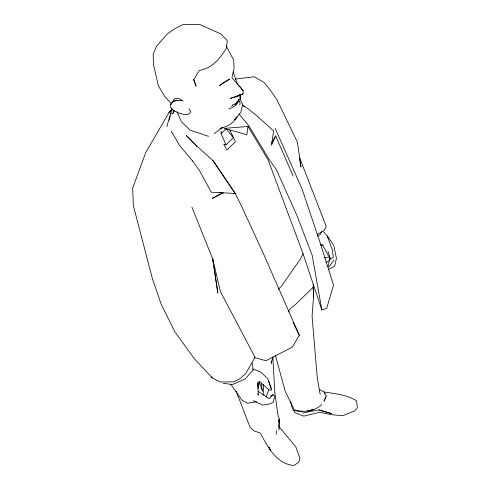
<?xml version="1.0" encoding="UTF-8"?>
<svg xmlns="http://www.w3.org/2000/svg" width="490" height="490" viewBox="0 0 490 490"><rect width="100%" height="100%" fill="white"/><g stroke="black" fill="none" stroke-linecap="round" stroke-linejoin="round"><path stroke-width="0.73" d="M170.563 104.652L173.289 101.393L177.276 100.205L183.033 100.86L178.734 98.557L174.74 98.527L170.563 104.652L170.532 107.194L173.46 110.66L178.868 113.012L184.614 114.691L188.24 114.335L190.304 112.804L190.696 111.322L188.821 108.725M271.282 361.106L271.209 363.402L272.875 356.885M257.74 386.708L257.899 382.384L258.193 395.283L257.991 393.868M229.792 129.954L233.461 137.617L225.964 144.838L221.076 133.427L221.198 131.228M278.51 427.648L279.178 418.827L277.91 414.663L274.798 392.208L272.832 357.216M313.177 284.61L313.496 297.35L312.069 316.117L317.22 377.435L320.191 394.524M279.606 427.99L279.178 418.827L278.571 421.774M247.965 126.481L246.831 134.701L224.181 128.392L247.965 126.481L267.999 159.569L303.065 253.746L321.85 309.968L326.659 308.473L333.531 285.125L319.517 240.847L302.024 188.877L275.08 128.251M258.003 388.815L259.412 381.404L269.077 389.93L271.711 390.04L268.655 381.459M276.005 434.299L276.758 430.618M328.049 266.278L329.96 258.132M173.809 110.281L172.799 113.956L174.281 110.489M321.422 231.654L320.711 234.226L317.422 236.107M239.702 104.97L240.149 103.378L238.538 99.415M171.984 108.854L166.961 126.187L167.262 126.665M169.166 120.093L170.22 116.442M170.643 114.979L171.28 112.792M278.779 429.877L279.784 426.612M266.205 396.943L268.851 389.207M325.973 396.661L323.994 401.261L326.34 395.926L324.025 391.982L319.351 389.415M293.179 176.186L275.699 135.92L271.448 145.285L273.653 130.953L256.601 115.567L247.579 108.406L242.599 105.093M288.579 311.965L290.117 308.78L295.543 304.437L313.22 287.214L313.496 297.35M303.065 253.746L300.578 258.732L281.768 285.799L278.357 289.333M271.595 142.994L275.699 135.92M196.588 146.412L196.19 145.414L186.365 135.559L196.374 145.702L212.709 160.316L235.249 193.477L241.215 205.475L262.738 252.142L299.31 335.289L292.328 347.122L265.954 360.744L254.224 357.492M235.249 105.013L237.877 100.94M236.989 116.669C233.791 123.835 226.692 126.359 219.936 128.852M236.664 117.098L234.667 119.879L240.774 112.437L242.666 104.364L240.627 100.511L239.892 94.809M328.612 267.344L334.033 260.019M253.361 400.716L262.805 405.101L269.782 403.84L273.285 402.223L274.645 396.177L273.132 394.622L269.359 398.774L258.206 391.443M172.345 109.117L168.995 112.596L145.726 152.562L132.68 188.111L133.329 205.567L152.476 278.957L161.192 304.21L174.722 331.589L194.322 358.668L212.213 377.888L219.924 381.912L233.571 381.888L239.769 378.868L245.784 373.515L255.014 357.228L220.482 291.746L212.703 258.922L191.921 207.196M321.55 404.673C314.433 411.52 303.463 412.702 294.276 409.793L285.241 391.369L275.411 355.317M221.076 133.427L226.16 128.95L233.461 137.617L235.371 141.769L226.797 150.05L223.783 144.146L225.964 144.838M172.321 109.564L168.995 112.596L172.339 109.717M214.283 133.709L222.925 127.063M325.911 262.658L329.942 260.055L329.586 257.219M220.757 128.405L222.668 127.259M232.873 105.142L237.307 102.588L239.788 98.729L240.333 97.198L239.53 94.515M221.946 192.895L212.28 198.468L223.373 192.846L219.012 192.313M317.024 234.551L324.086 230.563L326.26 226.484L299.506 157.449L301.001 166.992L297.399 142.18L276.93 99.715L269.984 89.707L264.257 82.681L254.23 76.765L235.182 79.098M270.437 396.091L273.132 394.622M235.898 96.842L242.991 93.988L243.107 90.687L239.769 86.369L238.624 85.695M177.276 100.205L173.289 101.393M307.028 411.165L313.233 409.609L311.714 409.585M328.245 269.329L329.641 269.041L334.688 266.095L336.428 258.31L333.751 245.245L327.259 235.904L323.572 231.856M302.734 412.917L318.874 409.977L331.479 413.591L319.113 409.916M256.466 401.776L247.444 403.239L242.072 400.226L230.637 384.148M324.539 257.771L328.227 257.66M320.926 244.92L323.026 244.969M233.767 193.415L235.249 193.477L212.874 160.322M235.249 193.477L211.276 192.203L199.497 170.544L192.515 160.898M320.797 245.061L322.757 245.251L329.739 258.291M223.171 383.217L232.327 384.589L244.835 379.144L253.128 370.122L252.27 362.98M252.595 369.043L257.519 370.648L261.219 372.541L267.981 378.905L271.16 388.546M208.556 136.33L190.169 130.181L181.527 121.888L176.994 111.714M300.731 411.343L302.073 411.814L293.234 410.308L291.556 405.99L290.729 401.696M243.052 105.816L244.302 106.642M242.042 89.695L243.107 90.687L231.954 77.739L234.03 68.729L233.767 60.295L226.086 45.68M171.567 104.07L164.744 96.432L158.435 85.903L153.48 64.643L153.15 54.206L156.482 46.323L167.36 33.828L174.569 28.861L182.923 24.616L199.883 24.5L220.947 33.975L227.323 40.67L226.38 48.149C220.212 58.439 211.943 68.588 199.295 70.382L193.789 79.625L196.116 86.13L193.507 79.258M192.582 160.983L179.554 145.395L171.555 131.632L171.849 132.11M238.906 113.852L248.7 125.612L269.249 159.593L276.495 169.932L297.154 216.053L312.191 255.345L321.85 309.968M279.747 427.507L295.807 446.862L299.99 458.524L298.6 462.407L293.786 465.5C276.182 463.871 267.675 446.653 260.208 432.952L254.555 431.127L250.065 427.298L236.045 390.934M293.136 322.206L299.31 335.289M268.992 447.266L270.26 450.034L269.016 447.29M324.858 393.985L324.025 391.982C335.025 393.764 347.085 394.622 356.634 400.894L357.32 407.845L354.638 410.92L342.841 415.685L331.791 414.73L319.811 412.28L303.757 416.126L294.815 412.629L293.982 410.106M233.075 71.883L237.711 84.758M211.723 376.645L212.213 377.888M258.947 381.483L262.615 391.277M327.951 251.339L330.444 258.934L333.402 257.397L332.153 249.404L327.259 235.904L327.712 237.895M213.707 265.592L212.703 258.922L217.848 293.008L213.934 267.075M261.317 383.235L262.236 390.028M263.197 384.356L263.834 395.246M232.977 104.836A11.099 2.101 -48.4 0 1 231.611 106.379M238.808 99.611A15.907 12.079 8.2 0 1 228.879 108.762M222.938 83.092L219.624 85.566L229.626 79.068L222.938 83.092M242.991 93.988L236.217 96.708L230.196 98.423L242.991 93.988"/></g></svg>
